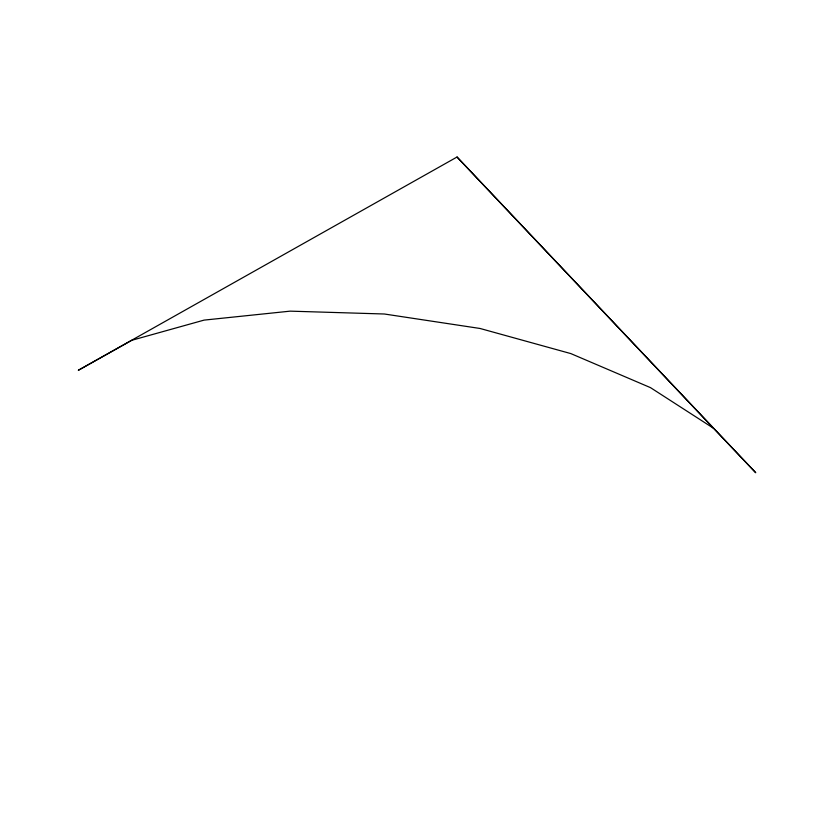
<?xml version="1.0" encoding="UTF-8"?>
<svg xmlns="http://www.w3.org/2000/svg" width="815" height="815" viewBox="0 0 815 815"><rect width="100%" height="100%" fill="white"/><g stroke="black" fill="none" stroke-linecap="round" stroke-linejoin="round"><path stroke-width="1.22" d="M457.032 157.02L78.311 370.295L131.796 340.283L204.076 320.112L290.211 311.147L384.344 313.999L480.055 328.476L570.826 353.588L650.462 387.624L713.533 428.272L755.76 472.751L457.032 157.02L713.533 428.272"/></g></svg>
